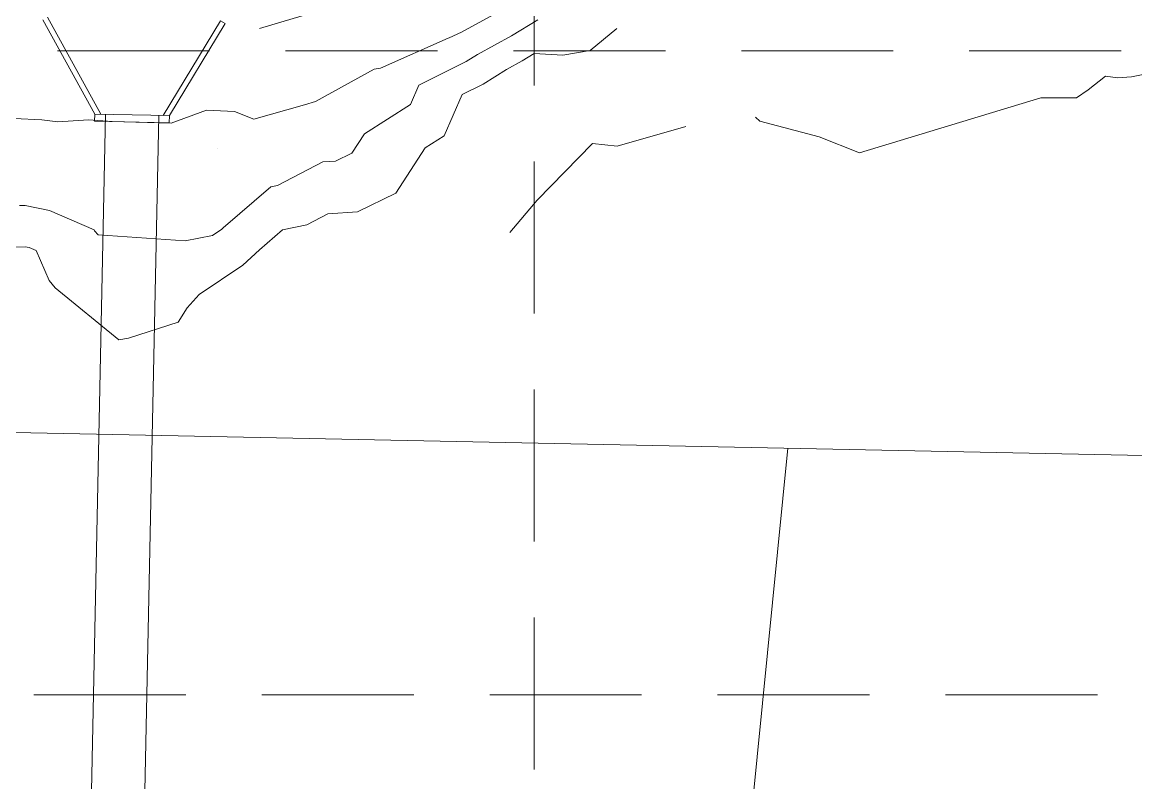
# Model space of a CAD drawing. Extents: x 33353 to 37237, y 80141 to 82571.
# Drawn here: x 34398.5 to 34502.9, y 82257.1 to 82328.4 of the extents above; entities that cross this region are included whole.
import ezdxf

# ---------------------------------------------------------------- set-up
doc = ezdxf.new("R2010")
doc.units = 0
doc.header["$MEASUREMENT"] = 0
doc.linetypes.add('HIDDEN', pattern=[0.375, 0.25, -0.125])
for name, color, linetype, lineweight in [('GRAD-6', 7, 'Continuous', 0), ('LAYO-31', 7, 'Continuous', 0), ('LAYO-33', 7, 'Continuous', 0), ('STRM-33', 7, 'Continuous', 0), ('STRM-43', 7, 'Continuous', 0), ('TOPOSHD-5', 7, 'Continuous', 0), ('TOPOSHD-6', 7, 'Continuous', 0)]:
    doc.layers.add(name, color=color, linetype=linetype, lineweight=lineweight)
doc.layers.add('GRID', color=254, linetype='HIDDEN')

msp = doc.modelspace()

# ---------------------------------------------------------------- linework, layer by layer
at = {"layer": 'GRAD-6', "color": 7, "linetype": 'Continuous', "lineweight": 0}
msp.add_arc((34416.57, 82304.56), 12, 88.8384, 88.839, dxfattribs=at)
at = {"layer": 'GRID', "linetype": 'HIDDEN', "lineweight": 15, "ltscale": 57}
for p, q in [((34446.47, 82507.72), (34446.47, 80386.52)), ((33418.53, 82325.73), (37175.62, 82325.73)), ((33416.3, 82265.33), (37173.39, 82265.33))]:
    msp.add_line(p, q, dxfattribs=at)
at = {"layer": 'LAYO-31', "color": 7, "linetype": 'Continuous', "lineweight": 0}
msp.add_line((33948.47, 82299.06), (34553.56, 82286.77), dxfattribs=at)
at = {"layer": 'LAYO-33', "color": 7, "linetype": 'Continuous', "lineweight": 0}
for p, q in [((34553.56, 82286.77), (33948.47, 82299.06)), ((34459.3, 82178.2), (34470.27, 82288.46))]:
    msp.add_line(p, q, dxfattribs=at)
at = {"layer": 'STRM-33', "color": 7, "linetype": 'Continuous', "lineweight": 0}
for p, q in [((34406.26, 82319.77), (34399.62, 81993.29)), ((34411.26, 82319.67), (34404.62, 81993.29))]:
    msp.add_line(p, q, dxfattribs=at)
at = {"layer": 'STRM-43', "color": 7, "linetype": 'Continuous', "lineweight": 0}
for p, q in [((34405.26, 82319.79), (34400.38, 82328.64)), ((34405.83, 82319.78), (34400.82, 82328.88)), ((34417.06, 82328.55), (34411.68, 82319.66)), ((34417.48, 82328.29), (34412.26, 82319.65)), ((34405.24, 82319.12), (34405.26, 82319.79)), ((34412.24, 82318.98), (34405.24, 82319.12)), ((34412.26, 82319.65), (34405.26, 82319.79)), ((34412.24, 82318.98), (34412.26, 82319.65))]:
    msp.add_line(p, q, dxfattribs=at)
at = {"layer": 'STRM-43', "color": 1, "linetype": 'Continuous', "lineweight": 0}
msp.add_line((34417.48, 82328.29), (34417.06, 82328.55), dxfattribs=at)
at = {"layer": 'TOPOSHD-5', "color": 43, "linetype": 'Continuous', "lineweight": 0}
for p, q in [((34451.72, 82325.76), (34454.24, 82327.83)), ((34445.34, 82324.78), (34446.46, 82325.46)), ((34446.46, 82325.46), (34449.15, 82325.33)), ((34449.15, 82325.33), (34451.72, 82325.76)), ((34443.88, 82323.98), (34445.34, 82324.78)), ((34441.7, 82322.61), (34443.88, 82323.98)), ((34439.73, 82321.62), (34441.7, 82322.61)), ((34438.03, 82317.74), (34439.73, 82321.62)), ((34436.26, 82316.62), (34438.03, 82317.74)), ((34433.49, 82312.37), (34436.26, 82316.62)), ((34429.9, 82310.64), (34433.49, 82312.37)), ((34425.16, 82309.4), (34427.13, 82310.43)), ((34427.13, 82310.43), (34429.9, 82310.64)), ((34420.7, 82307.07), (34422.88, 82308.95)), ((34422.88, 82308.95), (34425.16, 82309.4)), ((34396.44, 82307.32), (34398.75, 82307.35)), ((34398.75, 82307.35), (34399.11, 82307.27)), ((34399.11, 82307.27), (34399.77, 82306.99)), ((34399.77, 82306.99), (34401, 82304.18)), ((34419.16, 82305.61), (34420.7, 82307.07)), ((34415.06, 82302.86), (34419.16, 82305.61)), ((34401, 82304.18), (34401.54, 82303.51)), ((34401.54, 82303.51), (34407.51, 82298.63)), ((34413.92, 82301.63), (34415.06, 82302.86)), ((34413.08, 82300.29), (34413.92, 82301.63)), ((34408.43, 82298.79), (34413.08, 82300.29)), ((34407.51, 82298.63), (34408.43, 82298.79))]:
    msp.add_line(p, q, dxfattribs=at)
at = {"layer": 'TOPOSHD-6', "color": 43, "linetype": 'Continuous', "lineweight": 0}
for p, q in [((34424.72, 82328.99), (34420.72, 82327.81)), ((34439.65, 82327.46), (34443.37, 82329.49)), ((34444.35, 82327.14), (34446.81, 82328.64)), ((34438.5, 82326.93), (34439.65, 82327.46)), ((34432.05, 82324.11), (34438.41, 82326.92)), ((34438.41, 82326.92), (34438.5, 82326.93)), ((34441.17, 82325.39), (34444.35, 82327.14)), ((34440.1, 82324.72), (34441.17, 82325.39)), ((34435.66, 82322.49), (34440.1, 82324.72)), ((34425.97, 82320.96), (34431.46, 82324.01)), ((34431.46, 82324.01), (34432.05, 82324.11)), ((34500.05, 82323.34), (34498.42, 82322.06)), ((34501.21, 82323.18), (34500.05, 82323.34)), ((34502.51, 82323.29), (34501.21, 82323.18)), ((34504.66, 82323.73), (34502.51, 82323.29)), ((34434.87, 82320.68), (34435.66, 82322.49)), ((34493.99, 82321.31), (34476.99, 82316.15)), ((34497.33, 82321.33), (34493.99, 82321.31)), ((34498.42, 82322.06), (34497.33, 82321.33)), ((34412.43, 82318.95), (34415.75, 82320.16)), ((34415.75, 82320.16), (34418.36, 82320.03)), ((34420.19, 82319.33), (34424.94, 82320.66)), ((34424.94, 82320.66), (34425.97, 82320.96)), ((34430.56, 82317.95), (34434.87, 82320.68)), ((34397.71, 82319.38), (34400.29, 82319.26)), ((34400.29, 82319.26), (34401.8, 82319.05)), ((34401.8, 82319.05), (34404.67, 82319.24)), ((34404.67, 82319.24), (34406.91, 82319.1)), ((34406.91, 82319.1), (34412.43, 82318.95)), ((34418.36, 82320.03), (34420.19, 82319.33)), ((34467.65, 82319.12), (34467.24, 82319.49)), ((34473.2, 82317.67), (34467.65, 82319.12)), ((34460.7, 82318.62), (34454.26, 82316.78)), ((34429.37, 82316.13), (34430.56, 82317.95)), ((34451.95, 82317.04), (34446.76, 82311.73)), ((34454.26, 82316.78), (34451.95, 82317.04)), ((34476.99, 82316.15), (34473.2, 82317.67)), ((34427.83, 82315.39), (34429.37, 82316.13)), ((34422.39, 82313.09), (34426.64, 82315.3)), ((34426.64, 82315.3), (34427.83, 82315.39)), ((34417.3, 82309.12), (34421.77, 82312.96)), ((34421.77, 82312.96), (34422.39, 82313.09)), ((34398.2, 82311.21), (34398.72, 82311.22)), ((34398.72, 82311.22), (34401.01, 82310.74)), ((34401.01, 82310.74), (34405.21, 82308.94)), ((34446.76, 82311.73), (34444.18, 82308.68)), ((34405.21, 82308.94), (34405.25, 82308.86)), ((34405.25, 82308.86), (34405.57, 82308.47)), ((34416.32, 82308.42), (34417.18, 82309)), ((34417.18, 82309), (34417.3, 82309.12)), ((34405.57, 82308.47), (34413.73, 82307.9)), ((34413.73, 82307.9), (34416.32, 82308.42))]:
    msp.add_line(p, q, dxfattribs=at)

doc.saveas('drawing.dxf')
